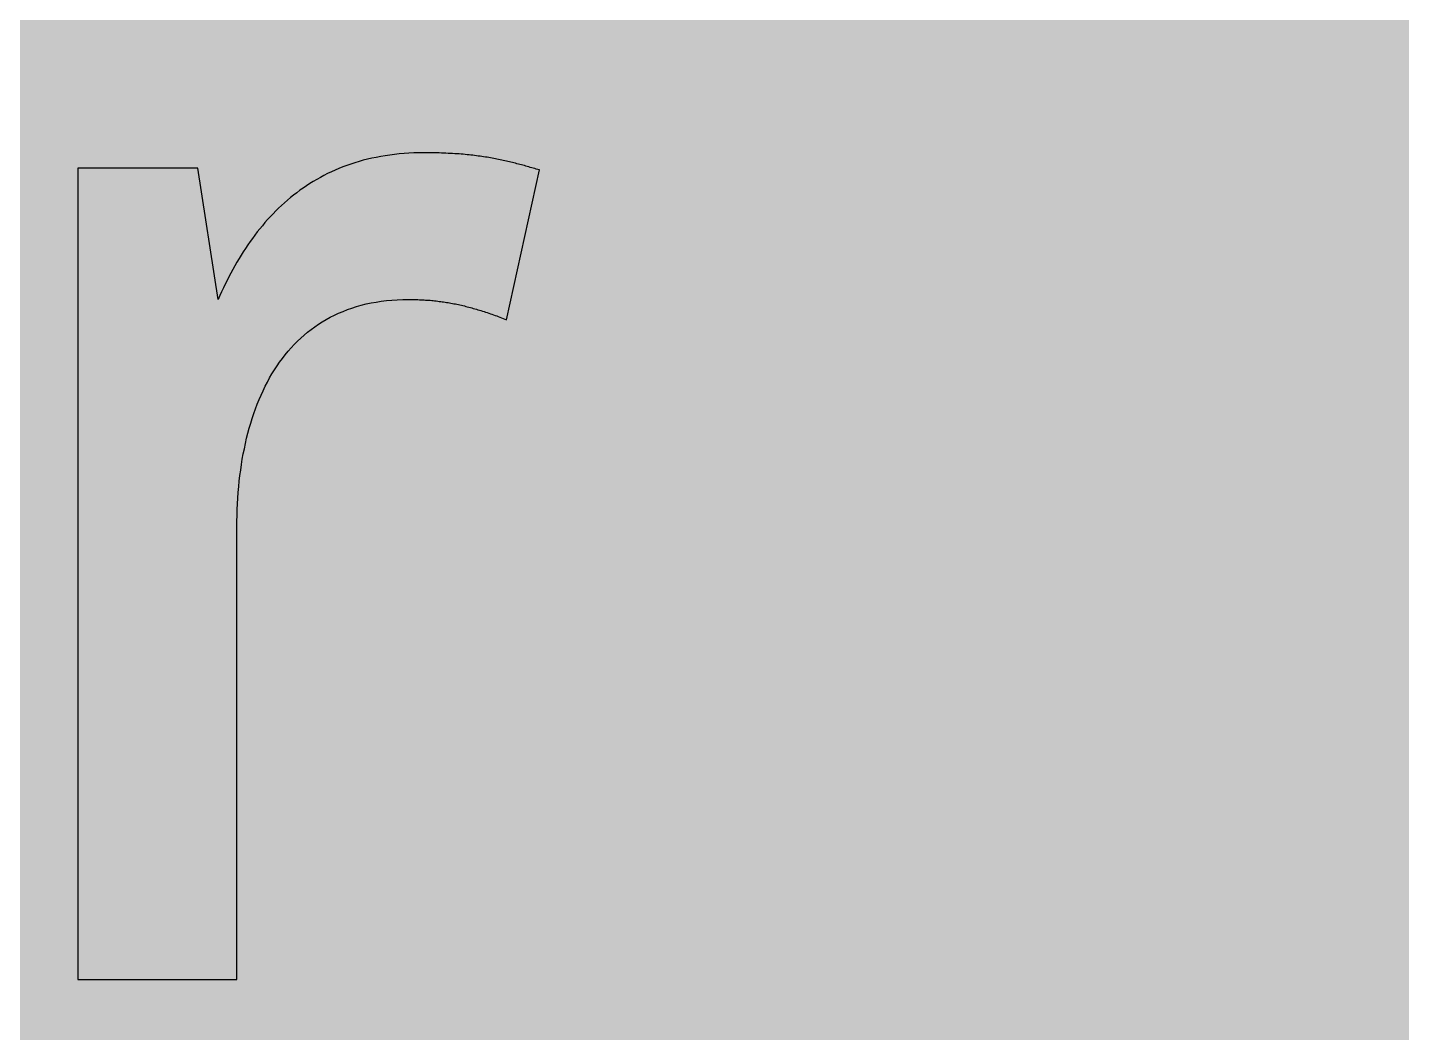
# Model space of a CAD drawing. Header units: millimetres. Extents: x 0 to 212, y 0 to 159.
# Drawn here: x 94.75 to 128.96, y 108.8 to 133.8 of the extents above; entities that cross this region are included whole.
import ezdxf

# ---------------------------------------------------------------- set-up
doc = ezdxf.new("R2010")
doc.units = ezdxf.units.MM

msp = doc.modelspace()

# ---------------------------------------------------------------- hatches: boundary and pattern name
for color, points in [(254, [(14.1633, 0.0536), (13.9878, 0.0533), (13.8125, 0.0559), (13.6373, 0.061), (13.462, 0.0686), (13.2893, 0.0787), (13.114, 0.0914), (12.9413, 0.1041), (12.7686, 0.1219), (12.5959, 0.1397), (12.4231, 0.16), (12.2504, 0.1829), (12.0777, 0.2057), (11.9075, 0.2337), (11.7373, 0.2616), (11.5672, 0.2921), (11.397, 0.3251), (11.2268, 0.3607), (11.0592, 0.3988), (10.8915, 0.4369), (10.7239, 0.4775), (10.5562, 0.5207), (10.3886, 0.5664), (10.2235, 0.6121), (10.0584, 0.6629), (9.8933, 0.7137), (9.7307, 0.7671), (9.5682, 0.8204), (9.4056, 0.8788), (9.2431, 0.9373), (9.083, 0.9982), (8.923, 1.0617), (8.763, 1.1252), (8.6055, 1.1938), (8.4455, 1.2624), (8.2906, 1.331), (8.1331, 1.4046), (7.9781, 1.4783), (7.8232, 1.5545), (7.6708, 1.6332), (7.5184, 1.7145), (7.366, 1.7958), (7.2161, 1.8796), (7.0663, 1.966), (6.919, 2.0523), (6.7716, 2.1438), (6.6243, 2.2352), (6.4795, 2.3266), (6.3348, 2.4232), (6.19, 2.5197), (6.0477, 2.6187), (5.908, 2.7178), (5.7683, 2.8194), (5.6286, 2.9235), (5.4915, 3.0302), (5.3543, 3.1369), (5.2197, 3.2461), (5.0851, 3.3579), (4.953, 3.4722), (4.8209, 3.5865), (4.6914, 3.7033), (4.5644, 3.8202), (4.4348, 3.9395), (4.3104, 4.0615), (4.1859, 4.1859), (4.0615, 4.3104), (3.9395, 4.4348), (3.8202, 4.5618), (3.7033, 4.6914), (3.5865, 4.8209), (3.4722, 4.953), (3.3579, 5.0851), (3.2487, 5.2197), (3.1369, 5.3543), (3.0302, 5.4915), (2.9235, 5.6286), (2.8194, 5.7683), (2.7178, 5.908), (2.6187, 6.0477), (2.5197, 6.19), (2.4232, 6.3348), (2.3266, 6.477), (2.2352, 6.6243), (2.1438, 6.7691), (2.0523, 6.919), (1.966, 7.0663), (1.8796, 7.2161), (1.7958, 7.366), (1.7145, 7.5184), (1.6332, 7.6708), (1.5545, 7.8232), (1.4783, 7.9781), (1.4046, 8.1331), (1.331, 8.2906), (1.2598, 8.4455), (1.1913, 8.603), (1.1252, 8.763), (1.0592, 8.923), (0.9982, 9.083), (0.9373, 9.2431), (0.8763, 9.4056), (0.8204, 9.5682), (0.7645, 9.7307), (0.7112, 9.8933), (0.6604, 10.0584), (0.6121, 10.2235), (0.5639, 10.3911), (0.5207, 10.5562), (0.4775, 10.7239), (0.4343, 10.8915), (0.3962, 11.0592), (0.3607, 11.2268), (0.3251, 11.397), (0.2921, 11.5672), (0.2616, 11.7373), (0.2311, 11.9075), (0.2057, 12.0802), (0.1803, 12.2504), (0.1575, 12.4231), (0.1372, 12.5959), (0.1194, 12.7686), (0.1041, 12.9413), (0.0889, 13.1166), (0.0787, 13.2893), (0.0686, 13.4645), (0.061, 13.6373), (0.0559, 13.8125), (0.0508, 13.9878), (0.0508, 14.163), (0.0522, 144.6925), (0.0508, 144.8664), (0.0559, 145.0416), (0.061, 145.2169), (0.0686, 145.3896), (0.0787, 145.5649), (0.0889, 145.7376), (0.1041, 145.9128), (0.1194, 146.0856), (0.1372, 146.2583), (0.1575, 146.431), (0.1803, 146.6037), (0.2057, 146.7739), (0.2311, 146.9466), (0.2616, 147.1168), (0.2921, 147.287), (0.3251, 147.4572), (0.3607, 147.6248), (0.3962, 147.795), (0.4343, 147.9626), (0.4775, 148.1303), (0.5207, 148.2979), (0.5639, 148.463), (0.6121, 148.6281), (0.6604, 148.7932), (0.7112, 148.9583), (0.7645, 149.1234), (0.8204, 149.286), (0.8763, 149.4485), (0.9373, 149.6111), (0.9982, 149.7711), (1.0592, 149.9311), (1.1252, 150.0911), (1.1913, 150.2486), (1.2598, 150.4061), (1.331, 150.5636), (1.4046, 150.7185), (1.4783, 150.876), (1.5545, 151.0284), (1.6332, 151.1833), (1.7145, 151.3357), (1.7958, 151.4856), (1.8796, 151.638), (1.966, 151.7879), (2.0523, 151.9352), (2.1438, 152.0825), (2.2352, 152.2298), (2.3266, 152.3746), (2.4232, 152.5194), (2.5197, 152.6616), (2.6187, 152.8039), (2.7178, 152.9461), (2.8194, 153.0858), (2.9235, 153.2255), (3.0302, 153.3627), (3.1369, 153.4973), (3.2487, 153.6344), (3.3579, 153.7665), (3.4722, 153.8986), (3.5865, 154.0307), (3.7033, 154.1602), (3.8202, 154.2898), (3.9395, 154.4168), (4.0615, 154.5438), (4.1859, 154.6682), (4.3104, 154.7901), (4.4348, 154.9121), (4.5644, 155.034), (4.6914, 155.1508), (4.8209, 155.2677), (4.953, 155.382), (5.0851, 155.4937), (5.2197, 155.6055), (5.3543, 155.7147), (5.4915, 155.8239), (5.6286, 155.9281), (5.7683, 156.0322), (5.908, 156.1338), (6.0477, 156.2354), (6.19, 156.3345), (6.3348, 156.431), (6.4795, 156.525), (6.6243, 156.6189), (6.7716, 156.7104), (6.919, 156.7993), (7.0663, 156.8882), (7.2161, 156.9745), (7.366, 157.0584), (7.5184, 157.1396), (7.6708, 157.2209), (7.8232, 157.2971), (7.9781, 157.3733), (8.1331, 157.4495), (8.2906, 157.5206), (8.4455, 157.5918), (8.6055, 157.6603), (8.763, 157.7289), (8.923, 157.7924), (9.083, 157.8559), (9.2431, 157.9169), (9.4056, 157.9753), (9.5682, 158.0337), (9.7307, 158.0871), (9.8933, 158.1404), (10.0584, 158.1912), (10.2235, 158.242), (10.3886, 158.2877), (10.5562, 158.3334), (10.7239, 158.3766), (10.8915, 158.4173), (11.0592, 158.4579), (11.2268, 158.4935), (11.397, 158.529), (11.5672, 158.562), (11.7373, 158.5925), (11.9075, 158.6205), (12.0777, 158.6484), (12.2504, 158.6713), (12.4231, 158.6941), (12.5959, 158.7144), (12.7686, 158.7322), (12.9413, 158.75), (13.114, 158.7627), (13.2893, 158.7754), (13.462, 158.7856), (13.6373, 158.7932), (13.8125, 158.7983), (13.9878, 158.8008), (14.163, 158.8033), (197.6078, 158.8036), (197.7822, 158.8008), (197.9574, 158.7983), (198.1327, 158.7932), (198.3054, 158.7856), (198.4807, 158.7754), (198.6534, 158.7627), (198.8287, 158.75), (199.0014, 158.7322), (199.1741, 158.7144), (199.3468, 158.6941), (199.5195, 158.6713), (199.6897, 158.6484), (199.8624, 158.6205), (200.0326, 158.5925), (200.2028, 158.562), (200.373, 158.529), (200.5432, 158.4935), (200.7108, 158.4579), (200.8784, 158.4173), (201.0461, 158.3766), (201.2137, 158.3334), (201.3788, 158.2877), (201.5465, 158.242), (201.7116, 158.1912), (201.8767, 158.1404), (202.0392, 158.0871), (202.2018, 158.0337), (202.3643, 157.9753), (202.5269, 157.9169), (202.6869, 157.8559), (202.8469, 157.7924), (203.007, 157.7289), (203.167, 157.6603), (203.3245, 157.5918), (203.4794, 157.5206), (203.6369, 157.4495), (203.7918, 157.3733), (203.9468, 157.2971), (204.0992, 157.2209), (204.2516, 157.1396), (204.404, 157.0584), (204.5538, 156.9745), (204.7037, 156.8882), (204.8535, 156.7993), (205.0009, 156.7104), (205.1456, 156.6189), (205.293, 156.525), (205.4352, 156.431), (205.58, 156.3345), (205.7222, 156.2354), (205.8619, 156.1338), (206.0016, 156.0322), (206.1413, 155.9281), (206.2785, 155.8239), (206.4156, 155.7147), (206.5503, 155.6055), (206.6849, 155.4937), (206.817, 155.382), (206.949, 155.2677), (207.0786, 155.1508), (207.2081, 155.034), (207.3351, 154.9121), (207.4596, 154.7901), (207.584, 154.6682), (207.7085, 154.5438), (207.8304, 154.4168), (207.9498, 154.2898), (208.0666, 154.1602), (208.1835, 154.0307), (208.2978, 153.8986), (208.4121, 153.7665), (208.5238, 153.6344), (208.6331, 153.4973), (208.7397, 153.3627), (208.8464, 153.2255), (208.9506, 153.0858), (209.0522, 152.9461), (209.1512, 152.8039), (209.2503, 152.6616), (209.3468, 152.5194), (209.4433, 152.3746), (209.5348, 152.2298), (209.6262, 152.0825), (209.7176, 151.9352), (209.804, 151.7879), (209.8904, 151.638), (209.9742, 151.4856), (210.0555, 151.3357), (210.1367, 151.1833), (210.2155, 151.0284), (210.2917, 150.876), (210.3653, 150.7185), (210.439, 150.5636), (210.5076, 150.4061), (210.5762, 150.2486), (210.6447, 150.0911), (210.7082, 149.9311), (210.7717, 149.7711), (210.8327, 149.6111), (210.8911, 149.4485), (210.9495, 149.286), (211.0029, 149.1234), (211.0562, 148.9583), (211.107, 148.7932), (211.1578, 148.6281), (211.2035, 148.463), (211.2493, 148.2979), (211.2924, 148.1303), (211.3331, 147.9626), (211.3712, 147.795), (211.4093, 147.6248), (211.4448, 147.4572), (211.4779, 147.287), (211.5083, 147.1168), (211.5363, 146.9466), (211.5642, 146.7739), (211.5871, 146.6037), (211.6099, 146.431), (211.6303, 146.2583), (211.648, 146.0856), (211.6658, 145.9128), (211.6785, 145.7376), (211.6912, 145.5649), (211.7014, 145.3896), (211.709, 145.2169), (211.7141, 145.0416), (211.7166, 144.8664), (211.7166, 144.6911), (211.7189, 14.1647), (211.7166, 13.9878), (211.7141, 13.8125), (211.709, 13.6373), (211.7014, 13.4645), (211.6912, 13.2893), (211.6785, 13.1166), (211.6658, 12.9413), (211.648, 12.7686), (211.6303, 12.5959), (211.6099, 12.4231), (211.5871, 12.2504), (211.5642, 12.0802), (211.5363, 11.9075), (211.5083, 11.7373), (211.4779, 11.5672), (211.4448, 11.397), (211.4093, 11.2268), (211.3712, 11.0592), (211.3331, 10.8915), (211.2924, 10.7239), (211.2493, 10.5562), (211.2035, 10.3911), (211.1578, 10.2235), (211.107, 10.0584), (211.0562, 9.8933), (211.0029, 9.7307), (210.9495, 9.5682), (210.8911, 9.4056), (210.8327, 9.2431), (210.7717, 9.083), (210.7082, 8.923), (210.6447, 8.763), (210.5762, 8.603), (210.5076, 8.4455), (210.439, 8.2906), (210.3653, 8.1331), (210.2917, 7.9781), (210.2155, 7.8232), (210.1367, 7.6708), (210.0555, 7.5184), (209.9742, 7.366), (209.8904, 7.2161), (209.804, 7.0663), (209.7176, 6.919), (209.6262, 6.7691), (209.5348, 6.6243), (209.4433, 6.477), (209.3468, 6.3348), (209.2503, 6.19), (209.1512, 6.0477), (209.0522, 5.908), (208.9506, 5.7683), (208.8464, 5.6286), (208.7397, 5.4915), (208.6331, 5.3543), (208.5238, 5.2197), (208.4121, 5.0851), (208.2978, 4.953), (208.1835, 4.8209), (208.0666, 4.6914), (207.9498, 4.5618), (207.8304, 4.4348), (207.7085, 4.3104), (207.584, 4.1859), (207.4596, 4.0615), (207.3351, 3.9395), (207.2081, 3.8202), (207.0786, 3.7033), (206.949, 3.5865), (206.817, 3.4722), (206.6849, 3.3579), (206.5503, 3.2461), (206.4156, 3.1369), (206.2785, 3.0302), (206.1413, 2.9235), (206.0016, 2.8194), (205.8619, 2.7178), (205.7222, 2.6187), (205.58, 2.5197), (205.4352, 2.4232), (205.293, 2.3266), (205.1456, 2.2352), (205.0009, 2.1438), (204.8535, 2.0523), (204.7037, 1.966), (204.5538, 1.8796), (204.404, 1.7958), (204.2516, 1.7145), (204.0992, 1.6332), (203.9468, 1.5545), (203.7918, 1.4783), (203.6369, 1.4046), (203.4794, 1.331), (203.3245, 1.2624), (203.167, 1.1938), (203.007, 1.1252), (202.8469, 1.0617), (202.6869, 0.9982), (202.5269, 0.9373), (202.3643, 0.8788), (202.2018, 0.8204), (202.0392, 0.7671), (201.8767, 0.7137), (201.7116, 0.6629), (201.5465, 0.6121), (201.3788, 0.5664), (201.2137, 0.5207), (201.0461, 0.4775), (200.8784, 0.4369), (200.7108, 0.3988), (200.5432, 0.3607), (200.373, 0.3251), (200.2028, 0.2921), (200.0326, 0.2616), (199.8624, 0.2337), (199.6897, 0.2057), (199.5195, 0.1829), (199.3468, 0.16), (199.1741, 0.1397), (199.0014, 0.1219), (198.8287, 0.1041), (198.6534, 0.0914), (198.4807, 0.0787), (198.3054, 0.0686), (198.1327, 0.061), (197.9574, 0.0559), (197.7822, 0.0533), (197.6069, 0.0533)]), (59, [(104.2377, 127.0384), (104.2772, 127.0381), (104.3153, 127.0356), (104.3559, 127.0356), (104.394, 127.0356), (104.4346, 127.0356), (104.4727, 127.033), (104.5108, 127.0305), (104.5489, 127.0305), (104.587, 127.0279), (104.6251, 127.0254), (104.6632, 127.0229), (104.7013, 127.0203), (104.7394, 127.0178), (104.7775, 127.0152), (104.8156, 127.0102), (104.8537, 127.0076), (104.8893, 127.0025), (104.9274, 127), (104.9655, 126.9949), (105.0011, 126.9898), (105.0392, 126.9848), (105.0747, 126.9797), (105.1128, 126.9746), (105.1484, 126.9695), (105.1865, 126.9644), (105.222, 126.9568), (105.2601, 126.9517), (105.2957, 126.9441), (105.3338, 126.939), (105.3694, 126.9314), (105.4075, 126.9238), (105.443, 126.9162), (105.4811, 126.9086), (105.5167, 126.9009), (105.5548, 126.8908), (105.5903, 126.8832), (105.6284, 126.8755), (105.6665, 126.8654), (105.7021, 126.8552), (105.7402, 126.8451), (105.7783, 126.8374), (105.8139, 126.8247), (105.852, 126.8146), (105.8901, 126.8044), (105.9282, 126.7943), (105.9663, 126.7816), (106.0044, 126.7714), (106.0425, 126.7587), (106.0806, 126.746), (106.1187, 126.7358), (106.1568, 126.7231), (106.1974, 126.7104), (106.2355, 126.6952), (106.2761, 126.6825), (106.3142, 126.6698), (106.3549, 126.6546), (106.3955, 126.6393), (106.4336, 126.6266), (106.4743, 126.6114), (106.5149, 126.5961), (106.5555, 126.5809), (106.5987, 126.5657), (106.6394, 126.5479), (106.68, 126.5326), (107.4967, 130.26), (107.4572, 130.269), (107.4191, 130.2817), (107.381, 130.2918), (107.3455, 130.302), (107.3074, 130.3122), (107.2693, 130.3223), (107.2337, 130.3325), (107.1956, 130.3452), (107.1575, 130.3553), (107.122, 130.3655), (107.0839, 130.3757), (107.0483, 130.3858), (107.0102, 130.3934), (106.9746, 130.4036), (106.9365, 130.4138), (106.8984, 130.4239), (106.8629, 130.4341), (106.8248, 130.4417), (106.7867, 130.4519), (106.7486, 130.462), (106.713, 130.4696), (106.6749, 130.4798), (106.6368, 130.4874), (106.5962, 130.495), (106.5581, 130.5052), (106.52, 130.5128), (106.4793, 130.5204), (106.4412, 130.5281), (106.4006, 130.5357), (106.36, 130.5433), (106.3193, 130.5509), (106.2787, 130.5585), (106.2355, 130.5662), (106.1949, 130.5738), (106.1517, 130.5789), (106.1085, 130.5865), (106.0653, 130.5941), (106.0221, 130.5992), (105.9764, 130.6043), (105.9307, 130.6119), (105.885, 130.617), (105.8393, 130.622), (105.7935, 130.6271), (105.7453, 130.6322), (105.697, 130.6373), (105.6462, 130.6424), (105.598, 130.6474), (105.5472, 130.65), (105.4964, 130.6551), (105.443, 130.6576), (105.3922, 130.6627), (105.3363, 130.6652), (105.283, 130.6678), (105.2271, 130.6703), (105.1712, 130.6728), (105.1154, 130.6754), (105.0569, 130.6779), (104.9985, 130.6805), (104.9376, 130.6805), (104.8766, 130.683), (104.8156, 130.683), (104.7521, 130.683), (104.6886, 130.6855), (104.6226, 130.6855), (104.4981, 130.683), (104.3711, 130.6805), (104.2492, 130.6754), (104.1273, 130.6652), (104.0079, 130.6551), (103.8911, 130.6424), (103.7742, 130.6297), (103.6599, 130.6119), (103.5482, 130.5941), (103.4364, 130.5712), (103.3272, 130.5484), (103.218, 130.5255), (103.1113, 130.4976), (103.0072, 130.4671), (102.9056, 130.4366), (102.804, 130.4036), (102.7024, 130.368), (102.6033, 130.3325), (102.5068, 130.2944), (102.4128, 130.2537), (102.3188, 130.2106), (102.2248, 130.1674), (102.1334, 130.1217), (102.0445, 130.0734), (101.9556, 130.0226), (101.8692, 129.9718), (101.7854, 129.921), (101.7016, 129.8651), (101.6178, 129.8092), (101.5365, 129.7534), (101.4578, 129.6924), (101.379, 129.6314), (101.3028, 129.5705), (101.2266, 129.507), (101.1504, 129.4409), (101.0793, 129.3749), (101.0056, 129.3063), (100.9371, 129.2377), (100.8659, 129.1666), (100.7974, 129.0955), (100.7313, 129.0218), (100.6653, 128.9482), (100.6018, 128.872), (100.5383, 128.7958), (100.4748, 128.717), (100.4138, 128.6383), (100.3554, 128.557), (100.297, 128.4757), (100.2386, 128.3919), (100.1827, 128.3081), (100.1268, 128.2243), (100.0735, 128.1379), (100.0201, 128.0516), (99.9668, 127.9627), (99.916, 127.8738), (99.8677, 127.7849), (99.8169, 127.6934), (99.7687, 127.602), (99.7229, 127.5105), (99.6772, 127.4166), (99.6315, 127.3226), (99.5858, 127.2286), (99.5426, 127.1321), (99.502, 127.0381), (98.9983, 130.2988), (96.0106, 130.2988), (96.0106, 110.1203), (99.9684, 110.1203), (99.9684, 121.3732), (99.9668, 121.5187), (99.9719, 121.6635), (99.9744, 121.8108), (99.982, 121.953), (99.9896, 122.0953), (99.9998, 122.2375), (100.0125, 122.3797), (100.0252, 122.5169), (100.043, 122.6566), (100.0608, 122.7938), (100.0811, 122.9284), (100.1014, 123.063), (100.1243, 123.1951), (100.1522, 123.3246), (100.1776, 123.4542), (100.2081, 123.5837), (100.2411, 123.7107), (100.2741, 123.8352), (100.3097, 123.9571), (100.3478, 124.079), (100.3884, 124.1984), (100.4291, 124.3152), (100.4722, 124.4321), (100.5205, 124.5464), (100.5688, 124.6581), (100.6196, 124.7673), (100.6704, 124.8766), (100.7262, 124.9807), (100.7821, 125.0848), (100.8405, 125.1864), (100.904, 125.2855), (100.9675, 125.382), (101.031, 125.4785), (101.0996, 125.57), (101.1707, 125.6614), (101.2419, 125.7478), (101.3181, 125.8341), (101.3943, 125.9154), (101.473, 125.9967), (101.5543, 126.0729), (101.6381, 126.1491), (101.7245, 126.2202), (101.8134, 126.2888), (101.9048, 126.3574), (101.9988, 126.4209), (102.0928, 126.4818), (102.1918, 126.5377), (102.2909, 126.5936), (102.395, 126.6469), (102.4992, 126.6952), (102.6084, 126.7409), (102.7176, 126.7841), (102.8319, 126.8222), (102.9462, 126.8603), (103.063, 126.8933), (103.185, 126.9238), (103.3069, 126.9492), (103.4313, 126.9721), (103.5583, 126.9924), (103.6904, 127.0076), (103.8225, 127.0203), (103.9571, 127.0305), (104.0968, 127.0356), (104.2365, 127.0381)])]:
    msp.add_hatch(color=color).paths.add_polyline_path(points)
h = msp.add_hatch(color=59)
edge = h.paths.add_edge_path()
edge.add_line((119.2541, 112.9136), (119.1108, 112.9132))
edge.add_line((119.1108, 112.9132), (118.9685, 112.9157))
edge.add_line((118.9685, 112.9157), (118.8288, 112.9182))
edge.add_line((118.8288, 112.9182), (118.6917, 112.9233))
edge.add_line((118.6917, 112.9233), (118.5545, 112.9284))
edge.add_line((118.5545, 112.9284), (118.4199, 112.936))
edge.add_line((118.4199, 112.936), (118.2853, 112.9462))
edge.add_line((118.2853, 112.9462), (118.1532, 112.9563))
edge.add_line((118.1532, 112.9563), (118.0236, 112.9716))
edge.add_line((118.0236, 112.9716), (117.8966, 112.9868))
edge.add_line((117.8966, 112.9868), (117.7696, 113.0021))
edge.add_line((117.7696, 113.0021), (117.6452, 113.0224))
edge.add_line((117.6452, 113.0224), (117.5207, 113.0427))
edge.add_line((117.5207, 113.0427), (117.3988, 113.0656))
edge.add_line((117.3988, 113.0656), (117.2794, 113.0935))
edge.add_line((117.2794, 113.0935), (117.1626, 113.1214))
edge.add_line((117.1626, 113.1214), (117.0457, 113.1519))
edge.add_line((117.0457, 113.1519), (116.9314, 113.1849))
edge.add_line((116.9314, 113.1849), (116.8197, 113.2205))
edge.add_line((116.8197, 113.2205), (116.7105, 113.2586))
edge.add_line((116.7105, 113.2586), (116.6012, 113.3018))
edge.add_line((116.6012, 113.3018), (116.4946, 113.345))
edge.add_line((116.4946, 113.345), (116.3904, 113.3932))
edge.add_line((116.3904, 113.3932), (116.2888, 113.444))
edge.add_line((116.2888, 113.444), (116.1872, 113.4974))
edge.add_line((116.1872, 113.4974), (116.0882, 113.5558))
edge.add_line((116.0882, 113.5558), (115.9916, 113.6142))
edge.add_line((115.9916, 113.6142), (115.8977, 113.6802))
edge.add_line((115.8977, 113.6802), (115.8037, 113.7463))
edge.add_line((115.8037, 113.7463), (115.7122, 113.8174))
edge.add_line((115.7122, 113.8174), (115.6233, 113.8911))
edge.add_line((115.6233, 113.8911), (115.537, 113.9698))
edge.add_line((115.537, 113.9698), (115.4532, 114.0511))
edge.add_line((115.4532, 114.0511), (115.3719, 114.1374))
edge.add_line((115.3719, 114.1374), (115.2906, 114.2263))
edge.add_line((115.2906, 114.2263), (115.2144, 114.3203))
edge.add_line((115.2144, 114.3203), (115.1382, 114.4194))
edge.add_line((115.1382, 114.4194), (115.0645, 114.521))
edge.add_line((115.0645, 114.521), (114.9934, 114.6277))
edge.add_line((114.9934, 114.6277), (114.9223, 114.7394))
edge.add_line((114.9223, 114.7394), (114.8563, 114.8537))
edge.add_line((114.8563, 114.8537), (114.7902, 114.9731))
edge.add_line((114.7902, 114.9731), (114.7293, 115.0976))
edge.add_line((114.7293, 115.0976), (114.6683, 115.2271))
edge.add_line((114.6683, 115.2271), (114.6099, 115.3617))
edge.add_line((114.6099, 115.3617), (114.5565, 115.5014))
edge.add_line((114.5565, 115.5014), (114.5032, 115.6437))
edge.add_line((114.5032, 115.6437), (114.4524, 115.7935))
edge.add_line((114.4524, 115.7935), (114.4041, 115.9485))
edge.add_line((114.4041, 115.9485), (114.3584, 116.1059))
edge.add_line((114.3584, 116.1059), (114.3127, 116.271))
edge.add_line((114.3127, 116.271), (114.2721, 116.4412))
edge.add_line((114.2721, 116.4412), (114.234, 116.6165))
edge.add_line((114.234, 116.6165), (114.1984, 116.7968))
edge.add_line((114.1984, 116.7968), (114.1654, 116.9822))
edge.add_line((114.1654, 116.9822), (114.1324, 117.1753))
edge.add_line((114.1324, 117.1753), (114.1044, 117.3734))
edge.add_line((114.1044, 117.3734), (114.079, 117.5766))
edge.add_line((114.079, 117.5766), (114.0536, 117.7874))
edge.add_line((114.0536, 117.7874), (114.0333, 118.0033))
edge.add_line((114.0333, 118.0033), (114.0155, 118.2243))
edge.add_line((114.0155, 118.2243), (114.0003, 118.4529))
edge.add_line((114.0003, 118.4529), (113.9876, 118.6866))
edge.add_line((113.9876, 118.6866), (113.9774, 118.9279))
edge.add_line((113.9774, 118.9279), (126.045, 118.9284))
edge.add_line((126.045, 118.9284), (126.045, 121.1404))
edge.add_line((126.045, 121.1404), (126.0424, 121.4069))
edge.add_line((126.0424, 121.4069), (126.0373, 121.6711))
edge.add_line((126.0373, 121.6711), (126.0323, 121.9327))
edge.add_line((126.0323, 121.9327), (126.0221, 122.1918))
edge.add_line((126.0221, 122.1918), (126.0094, 122.4483))
edge.add_line((126.0094, 122.4483), (125.9942, 122.7023))
edge.add_line((125.9942, 122.7023), (125.9764, 122.9512))
edge.add_line((125.9764, 122.9512), (125.9535, 123.1976))
edge.add_line((125.9535, 123.1976), (125.9281, 123.4415))
edge.add_line((125.9281, 123.4415), (125.9002, 123.6828))
edge.add_line((125.9002, 123.6828), (125.8697, 123.919))
edge.add_line((125.8697, 123.919), (125.8367, 124.1527))
edge.add_line((125.8367, 124.1527), (125.7986, 124.3838))
edge.add_line((125.7986, 124.3838), (125.7579, 124.6099))
edge.add_line((125.7579, 124.6099), (125.7122, 124.8334))
edge.add_line((125.7122, 124.8334), (125.664, 125.0544))
edge.add_line((125.664, 125.0544), (125.6132, 125.2703))
edge.add_line((125.6132, 125.2703), (125.5573, 125.4836))
edge.add_line((125.5573, 125.4836), (125.4989, 125.6919))
edge.add_line((125.4989, 125.6919), (125.4379, 125.8976))
edge.add_line((125.4379, 125.8976), (125.3719, 126.1008))
edge.add_line((125.3719, 126.1008), (125.3007, 126.299))
edge.add_line((125.3007, 126.299), (125.2271, 126.492))
edge.add_line((125.2271, 126.492), (125.1509, 126.6825))
edge.add_line((125.1509, 126.6825), (125.0671, 126.8705))
edge.add_line((125.0671, 126.8705), (124.9832, 127.0533))
edge.add_line((124.9832, 127.0533), (124.8918, 127.2311))
edge.add_line((124.8918, 127.2311), (124.7978, 127.4064))
edge.add_line((124.7978, 127.4064), (124.7013, 127.5766))
edge.add_line((124.7013, 127.5766), (124.5972, 127.7442))
edge.add_line((124.5972, 127.7442), (124.4905, 127.9068))
edge.add_line((124.4905, 127.9068), (124.3813, 128.0668))
edge.add_line((124.3813, 128.0668), (124.2644, 128.2192))
edge.add_line((124.2644, 128.2192), (124.145, 128.3691))
edge.add_line((124.145, 128.3691), (124.0206, 128.5164))
edge.add_line((124.0206, 128.5164), (123.891, 128.6561))
edge.add_line((123.891, 128.6561), (123.759, 128.7932))
edge.add_line((123.759, 128.7932), (123.6193, 128.9279))
edge.add_line((123.6193, 128.9279), (123.477, 129.0549))
edge.add_line((123.477, 129.0549), (123.3297, 129.1793))
edge.add_line((123.3297, 129.1793), (123.1773, 129.2987))
edge.add_line((123.1773, 129.2987), (123.0198, 129.413))
edge.add_line((123.0198, 129.413), (122.8573, 129.5222))
edge.add_line((122.8573, 129.5222), (122.6896, 129.6264))
edge.add_line((122.6896, 129.6264), (122.5169, 129.728))
edge.add_line((122.5169, 129.728), (122.3391, 129.8245))
edge.add_line((122.3391, 129.8245), (122.1562, 129.9159))
edge.add_line((122.1562, 129.9159), (121.9683, 129.9997))
edge.add_line((121.9683, 129.9997), (121.7752, 130.081))
edge.add_line((121.7752, 130.081), (121.5771, 130.1572))
edge.add_line((121.5771, 130.1572), (121.3714, 130.2283))
edge.add_line((121.3714, 130.2283), (121.1631, 130.2969))
edge.add_line((121.1631, 130.2969), (120.9472, 130.3579))
edge.add_line((120.9472, 130.3579), (120.7262, 130.4138))
edge.add_line((120.7262, 130.4138), (120.5001, 130.4646))
edge.add_line((120.5001, 130.4646), (120.269, 130.5103))
edge.add_line((120.269, 130.5103), (120.0328, 130.5509))
edge.add_line((120.0328, 130.5509), (119.7889, 130.5865))
edge.add_line((119.7889, 130.5865), (119.54, 130.617))
edge.add_line((119.54, 130.617), (119.2835, 130.6398))
edge.add_line((119.2835, 130.6398), (119.0244, 130.6601))
edge.add_line((119.0244, 130.6601), (118.7577, 130.6728))
edge.add_line((118.7577, 130.6728), (118.4834, 130.683))
edge.add_line((118.4834, 130.683), (118.2065, 130.6855))
edge.add_line((118.2065, 130.6855), (117.95, 130.683))
edge.add_line((117.95, 130.683), (117.7011, 130.6728))
edge.add_line((117.7011, 130.6728), (117.4547, 130.6601))
edge.add_line((117.4547, 130.6601), (117.2108, 130.6424))
edge.add_line((117.2108, 130.6424), (116.9746, 130.617))
edge.add_line((116.9746, 130.617), (116.7384, 130.5865))
edge.add_line((116.7384, 130.5865), (116.5098, 130.5535))
edge.add_line((116.5098, 130.5535), (116.2837, 130.5128))
edge.add_line((116.2837, 130.5128), (116.0602, 130.4671))
edge.add_line((116.0602, 130.4671), (115.8418, 130.4163))
edge.add_line((115.8418, 130.4163), (115.6284, 130.3579))
edge.add_line((115.6284, 130.3579), (115.4176, 130.2969))
edge.add_line((115.4176, 130.2969), (115.2119, 130.2309))
edge.add_line((115.2119, 130.2309), (115.0112, 130.1572))
edge.add_line((115.0112, 130.1572), (114.8131, 130.0785))
edge.add_line((114.8131, 130.0785), (114.6175, 129.9972))
edge.add_line((114.6175, 129.9972), (114.427, 129.9083))
edge.add_line((114.427, 129.9083), (114.2416, 129.8143))
edge.add_line((114.2416, 129.8143), (114.0612, 129.7153))
edge.add_line((114.0612, 129.7153), (113.8809, 129.6111))
edge.add_line((113.8809, 129.6111), (113.7082, 129.5019))
edge.add_line((113.7082, 129.5019), (113.538, 129.3851))
edge.add_line((113.538, 129.3851), (113.3729, 129.2657))
edge.add_line((113.3729, 129.2657), (113.2103, 129.1387))
edge.add_line((113.2103, 129.1387), (113.0529, 129.0091))
edge.add_line((113.0529, 129.0091), (112.8979, 128.872))
edge.add_line((112.8979, 128.872), (112.7481, 128.7297))
edge.add_line((112.7481, 128.7297), (112.6033, 128.585))
edge.add_line((112.6033, 128.585), (112.461, 128.4326))
edge.add_line((112.461, 128.4326), (112.3239, 128.2751))
edge.add_line((112.3239, 128.2751), (112.1893, 128.1125))
edge.add_line((112.1893, 128.1125), (112.0597, 127.9449))
edge.add_line((112.0597, 127.9449), (111.9327, 127.7722))
edge.add_line((111.9327, 127.7722), (111.8108, 127.5918))
edge.add_line((111.8108, 127.5918), (111.694, 127.4089))
edge.add_line((111.694, 127.4089), (111.5797, 127.221))
edge.add_line((111.5797, 127.221), (111.4704, 127.0254))
edge.add_line((111.4704, 127.0254), (111.3638, 126.8273))
edge.add_line((111.3638, 126.8273), (111.2622, 126.6215))
edge.add_line((111.2622, 126.6215), (111.1656, 126.4133))
edge.add_line((111.1656, 126.4133), (111.0717, 126.1974))
edge.add_line((111.0717, 126.1974), (110.9828, 125.9764))
edge.add_line((110.9828, 125.9764), (110.8964, 125.7503))
edge.add_line((110.8964, 125.7503), (110.8151, 125.5217))
edge.add_line((110.8151, 125.5217), (110.7364, 125.2855))
edge.add_line((110.7364, 125.2855), (110.6627, 125.0442))
edge.add_line((110.6627, 125.0442), (110.5941, 124.7978))
edge.add_line((110.5941, 124.7978), (110.5281, 124.5464))
edge.add_line((110.5281, 124.5464), (110.4646, 124.2898))
edge.add_line((110.4646, 124.2898), (110.4087, 124.0282))
edge.add_line((110.4087, 124.0282), (110.3528, 123.7615))
edge.add_line((110.3528, 123.7615), (110.3046, 123.4897))
edge.add_line((110.3046, 123.4897), (110.2589, 123.2103))
edge.add_line((110.2589, 123.2103), (110.2157, 122.9284))
edge.add_line((110.2157, 122.9284), (110.1776, 122.6414))
edge.add_line((110.1776, 122.6414), (110.1446, 122.3493))
edge.add_line((110.1446, 122.3493), (110.1141, 122.0495))
edge.add_line((110.1141, 122.0495), (110.0887, 121.7473))
edge.add_line((110.0887, 121.7473), (110.0658, 121.4399))
edge.add_line((110.0658, 121.4399), (110.048, 121.125))
edge.add_line((110.048, 121.125), (110.0353, 120.8075))
edge.add_line((110.0353, 120.8075), (110.0252, 120.4824))
edge.add_line((110.0252, 120.4824), (110.0201, 120.1547))
edge.add_line((110.0201, 120.1547), (110.0176, 119.8194))
edge.add_line((110.0176, 119.8194), (110.0201, 119.4435))
edge.add_line((110.0201, 119.4435), (110.0303, 119.0752))
edge.add_line((110.0303, 119.0752), (110.0455, 118.7145))
edge.add_line((110.0455, 118.7145), (110.0658, 118.364))
edge.add_line((110.0658, 118.364), (110.0938, 118.0211))
edge.add_line((110.0938, 118.0211), (110.1293, 117.6884))
edge.add_line((110.1293, 117.6884), (110.1674, 117.3632))
edge.add_line((110.1674, 117.3632), (110.2131, 117.0457))
edge.add_line((110.2131, 117.0457), (110.2639, 116.7384))
edge.add_line((110.2639, 116.7384), (110.3198, 116.4387))
edge.add_line((110.3198, 116.4387), (110.3808, 116.1466))
edge.add_line((110.3808, 116.1466), (110.4494, 115.8621))
edge.add_line((110.4494, 115.8621), (110.5205, 115.5878))
edge.add_line((110.5205, 115.5878), (110.5992, 115.3185))
edge.add_line((110.5992, 115.3185), (110.6805, 115.0595))
edge.add_line((110.6805, 115.0595), (110.7669, 114.8055))
edge.add_line((110.7669, 114.8055), (110.8608, 114.5591))
edge.add_line((110.8608, 114.5591), (110.9574, 114.3229))
edge.add_line((110.9574, 114.3229), (111.059, 114.0917))
edge.add_line((111.059, 114.0917), (111.1656, 113.8682))
edge.add_line((111.1656, 113.8682), (111.2749, 113.6523))
edge.add_line((111.2749, 113.6523), (111.3917, 113.444))
edge.add_line((111.3917, 113.444), (111.5111, 113.2408))
edge.add_line((111.5111, 113.2408), (111.633, 113.0452))
edge.add_line((111.633, 113.0452), (111.7625, 112.8573))
edge.add_line((111.7625, 112.8573), (111.8921, 112.6769))
edge.add_line((111.8921, 112.6769), (112.0292, 112.5017))
edge.add_line((112.0292, 112.5017), (112.1689, 112.3315))
edge.add_line((112.1689, 112.3315), (112.3112, 112.1689))
edge.add_line((112.3112, 112.1689), (112.4585, 112.014))
edge.add_line((112.4585, 112.014), (112.6084, 111.8641))
edge.add_line((112.6084, 111.8641), (112.7633, 111.7194))
edge.add_line((112.7633, 111.7194), (112.9208, 111.5822))
edge.add_line((112.9208, 111.5822), (113.0808, 111.4501))
edge.add_line((113.0808, 111.4501), (113.2434, 111.3231))
edge.add_line((113.2434, 111.3231), (113.411, 111.2012))
edge.add_line((113.411, 111.2012), (113.5812, 111.0869))
edge.add_line((113.5812, 111.0869), (113.7539, 110.9777))
edge.add_line((113.7539, 110.9777), (113.9292, 110.8735))
edge.add_line((113.9292, 110.8735), (114.107, 110.7745))
edge.add_line((114.107, 110.7745), (114.2873, 110.6805))
edge.add_line((114.2873, 110.6805), (114.4702, 110.5916))
edge.add_line((114.4702, 110.5916), (114.6556, 110.5078))
edge.add_line((114.6556, 110.5078), (114.8436, 110.429))
edge.add_line((114.8436, 110.429), (115.0341, 110.3554))
edge.add_line((115.0341, 110.3554), (115.2246, 110.2868))
edge.add_line((115.2246, 110.2868), (115.4201, 110.2208))
edge.add_line((115.4201, 110.2208), (115.6157, 110.1598))
edge.add_line((115.6157, 110.1598), (115.8138, 110.1039))
edge.add_line((115.8138, 110.1039), (116.0145, 110.0531))
edge.add_line((116.0145, 110.0531), (116.2152, 110.0074))
edge.add_line((116.2152, 110.0074), (116.4184, 109.9642))
edge.add_line((116.4184, 109.9642), (116.6241, 109.9236))
edge.add_line((116.6241, 109.9236), (116.8298, 109.888))
edge.add_line((116.8298, 109.888), (117.0356, 109.8575))
edge.add_line((117.0356, 109.8575), (117.2439, 109.8296))
edge.add_line((117.2439, 109.8296), (117.4547, 109.8067))
edge.add_line((117.4547, 109.8067), (117.6655, 109.7839))
edge.add_line((117.6655, 109.7839), (117.8763, 109.7686))
edge.add_line((117.8763, 109.7686), (118.0871, 109.7534))
edge.add_line((118.0871, 109.7534), (118.3005, 109.7432))
edge.add_line((118.3005, 109.7432), (118.5139, 109.7356))
edge.add_line((118.5139, 109.7356), (118.7272, 109.7305))
edge.add_line((118.7272, 109.7305), (118.9431, 109.7305))
edge.add_line((118.9431, 109.7305), (119.065, 109.7305))
edge.add_line((119.065, 109.7305), (119.1895, 109.7331))
edge.add_line((119.1895, 109.7331), (119.3114, 109.7356))
edge.add_line((119.3114, 109.7356), (119.4333, 109.7382))
edge.add_line((119.4333, 109.7382), (119.5553, 109.7432))
edge.add_line((119.5553, 109.7432), (119.6772, 109.7509))
edge.add_line((119.6772, 109.7509), (119.7991, 109.7559))
edge.add_line((119.7991, 109.7559), (119.9185, 109.7636))
edge.add_line((119.9185, 109.7636), (120.0379, 109.7737))
edge.add_line((120.0379, 109.7737), (120.1572, 109.7839))
edge.add_line((120.1572, 109.7839), (120.2766, 109.794))
edge.add_line((120.2766, 109.794), (120.3935, 109.8067))
edge.add_line((120.3935, 109.8067), (120.5103, 109.8194))
edge.add_line((120.5103, 109.8194), (120.6271, 109.8321))
edge.add_line((120.6271, 109.8321), (120.744, 109.8474))
edge.add_line((120.744, 109.8474), (120.8608, 109.8601))
edge.add_line((120.8608, 109.8601), (120.9751, 109.8779))
edge.add_line((120.9751, 109.8779), (121.0894, 109.8931))
edge.add_line((121.0894, 109.8931), (121.2037, 109.9109))
edge.add_line((121.2037, 109.9109), (121.3155, 109.9287))
edge.add_line((121.3155, 109.9287), (121.4272, 109.949))
edge.add_line((121.4272, 109.949), (121.539, 109.9668))
edge.add_line((121.539, 109.9668), (121.6508, 109.9871))
edge.add_line((121.6508, 109.9871), (121.76, 110.0074))
edge.add_line((121.76, 110.0074), (121.8692, 110.0303))
edge.add_line((121.8692, 110.0303), (121.9784, 110.0531))
edge.add_line((121.9784, 110.0531), (122.0851, 110.0734))
edge.add_line((122.0851, 110.0734), (122.1918, 110.0988))
edge.add_line((122.1918, 110.0988), (122.2985, 110.1217))
edge.add_line((122.2985, 110.1217), (122.4026, 110.1471))
edge.add_line((122.4026, 110.1471), (122.5067, 110.17))
edge.add_line((122.5067, 110.17), (122.6109, 110.1954))
edge.add_line((122.6109, 110.1954), (122.7125, 110.2208))
edge.add_line((122.7125, 110.2208), (122.8141, 110.2487))
edge.add_line((122.8141, 110.2487), (122.9131, 110.2741))
edge.add_line((122.9131, 110.2741), (123.0147, 110.302))
edge.add_line((123.0147, 110.302), (123.1113, 110.3274))
edge.add_line((123.1113, 110.3274), (123.2103, 110.3554))
edge.add_line((123.2103, 110.3554), (123.3068, 110.3833))
edge.add_line((123.3068, 110.3833), (123.4008, 110.4113))
edge.add_line((123.4008, 110.4113), (123.4973, 110.4417))
edge.add_line((123.4973, 110.4417), (123.5888, 110.4697))
edge.add_line((123.5888, 110.4697), (123.6828, 110.4976))
edge.add_line((123.6828, 110.4976), (123.7742, 110.5281))
edge.add_line((123.7742, 110.5281), (123.8631, 110.5586))
edge.add_line((123.8631, 110.5586), (123.952, 110.5865))
edge.add_line((123.952, 110.5865), (124.0409, 110.617))
edge.add_line((124.0409, 110.617), (124.1273, 110.6475))
edge.add_line((124.1273, 110.6475), (124.2136, 110.678))
edge.add_line((124.2136, 110.678), (124.2974, 110.7084))
edge.add_line((124.2974, 110.7084), (124.3813, 110.7364))
edge.add_line((124.3813, 110.7364), (124.4625, 110.7669))
edge.add_line((124.4625, 110.7669), (124.5438, 110.7973))
edge.add_line((124.5438, 110.7973), (124.6226, 110.8278))
edge.add_line((124.6226, 110.8278), (124.7013, 110.8583))
edge.add_line((124.7013, 110.8583), (124.7775, 110.8888))
edge.add_line((124.7775, 110.8888), (124.8537, 110.9193))
edge.add_line((124.8537, 110.9193), (124.9274, 110.9497))
edge.add_line((124.9274, 110.9497), (125.001, 110.9802))
edge.add_line((125.001, 110.9802), (125.0721, 111.0107))
edge.add_line((125.0721, 111.0107), (125.1433, 111.0386))
edge.add_line((125.1433, 111.0386), (125.2118, 111.0691))
edge.add_line((125.2118, 111.0691), (125.2804, 111.0996))
edge.add_line((125.2804, 111.0996), (125.3465, 111.1275))
edge.add_line((125.3465, 111.1275), (124.1446, 114.0008))
edge.add_line((124.1446, 114.0008), (124.0714, 113.9698))
edge.add_line((124.0714, 113.9698), (123.9977, 113.9419))
edge.add_line((123.9977, 113.9419), (123.9241, 113.9139))
edge.add_line((123.9241, 113.9139), (123.8504, 113.886))
edge.add_line((123.8504, 113.886), (123.7767, 113.858))
edge.add_line((123.7767, 113.858), (123.7056, 113.8301))
edge.add_line((123.7056, 113.8301), (123.632, 113.8022))
edge.add_line((123.632, 113.8022), (123.5583, 113.7742))
edge.add_line((123.5583, 113.7742), (123.4846, 113.7463))
edge.add_line((123.4846, 113.7463), (123.411, 113.7209))
edge.add_line((123.411, 113.7209), (123.3348, 113.6955))
edge.add_line((123.3348, 113.6955), (123.2611, 113.6675))
edge.add_line((123.2611, 113.6675), (123.1875, 113.6421))
edge.add_line((123.1875, 113.6421), (123.1138, 113.6167))
edge.add_line((123.1138, 113.6167), (123.0401, 113.5913))
edge.add_line((123.0401, 113.5913), (122.9639, 113.5685))
edge.add_line((122.9639, 113.5685), (122.8903, 113.5431))
edge.add_line((122.8903, 113.5431), (122.8141, 113.5202))
edge.add_line((122.8141, 113.5202), (122.7404, 113.4948))
edge.add_line((122.7404, 113.4948), (122.6642, 113.472))
edge.add_line((122.6642, 113.472), (122.5906, 113.4491))
edge.add_line((122.5906, 113.4491), (122.5144, 113.4262))
edge.add_line((122.5144, 113.4262), (122.4407, 113.4034))
edge.add_line((122.4407, 113.4034), (122.3645, 113.3831))
edge.add_line((122.3645, 113.3831), (122.2883, 113.3602))
edge.add_line((122.2883, 113.3602), (122.2121, 113.3399))
edge.add_line((122.2121, 113.3399), (122.1359, 113.3196))
edge.add_line((122.1359, 113.3196), (122.0622, 113.2992))
edge.add_line((122.0622, 113.2992), (121.986, 113.2789))
edge.add_line((121.986, 113.2789), (121.9098, 113.2611))
edge.add_line((121.9098, 113.2611), (121.8336, 113.2408))
edge.add_line((121.8336, 113.2408), (121.7574, 113.223))
edge.add_line((121.7574, 113.223), (121.6812, 113.2053))
edge.add_line((121.6812, 113.2053), (121.6025, 113.1875))
edge.add_line((121.6025, 113.1875), (121.5263, 113.1697))
edge.add_line((121.5263, 113.1697), (121.4501, 113.1545))
edge.add_line((121.4501, 113.1545), (121.3739, 113.1367))
edge.add_line((121.3739, 113.1367), (121.2952, 113.1214))
edge.add_line((121.2952, 113.1214), (121.219, 113.1062))
edge.add_line((121.219, 113.1062), (121.1428, 113.0935))
edge.add_line((121.1428, 113.0935), (121.064, 113.0783))
edge.add_line((121.064, 113.0783), (120.9878, 113.0656))
edge.add_line((120.9878, 113.0656), (120.9091, 113.0529))
edge.add_line((120.9091, 113.0529), (120.8303, 113.0402))
edge.add_line((120.8303, 113.0402), (120.7541, 113.0275))
edge.add_line((120.7541, 113.0275), (120.6754, 113.0148))
edge.add_line((120.6754, 113.0148), (120.5967, 113.0046))
edge.add_line((120.5967, 113.0046), (120.5205, 112.9944))
edge.add_line((120.5205, 112.9944), (120.4417, 112.9843))
edge.add_line((120.4417, 112.9843), (120.363, 112.9767))
edge.add_line((120.363, 112.9767), (120.2842, 112.9665))
edge.add_line((120.2842, 112.9665), (120.2055, 112.9589))
edge.add_line((120.2055, 112.9589), (120.1268, 112.9513))
edge.add_line((120.1268, 112.9513), (120.048, 112.9462))
edge.add_line((120.048, 112.9462), (119.9693, 112.9386))
edge.add_line((119.9693, 112.9386), (119.8905, 112.9335))
edge.add_line((119.8905, 112.9335), (119.8118, 112.9284))
edge.add_line((119.8118, 112.9284), (119.7305, 112.9233))
edge.add_line((119.7305, 112.9233), (119.6518, 112.9208))
edge.add_line((119.6518, 112.9208), (119.573, 112.9182))
edge.add_line((119.573, 112.9182), (119.4918, 112.9157))
edge.add_line((119.4918, 112.9157), (119.413, 112.9132))
edge.add_line((119.413, 112.9132), (119.3317, 112.9132))
edge.add_line((119.3317, 112.9132), (119.253, 112.9132))
edge = h.paths.add_edge_path(flags=16)
edge.add_line((118.1294, 127.6212), (118.2675, 127.6198))
edge.add_line((118.2675, 127.6198), (118.4072, 127.6147))
edge.add_line((118.4072, 127.6147), (118.5418, 127.6096))
edge.add_line((118.5418, 127.6096), (118.6739, 127.602))
edge.add_line((118.6739, 127.602), (118.8034, 127.5893))
edge.add_line((118.8034, 127.5893), (118.933, 127.5766))
edge.add_line((118.933, 127.5766), (119.0574, 127.5613))
edge.add_line((119.0574, 127.5613), (119.1793, 127.5436))
edge.add_line((119.1793, 127.5436), (119.2987, 127.5232))
edge.add_line((119.2987, 127.5232), (119.4156, 127.4978))
edge.add_line((119.4156, 127.4978), (119.5299, 127.4724))
edge.add_line((119.5299, 127.4724), (119.6416, 127.4445))
edge.add_line((119.6416, 127.4445), (119.7508, 127.4115))
edge.add_line((119.7508, 127.4115), (119.8601, 127.3785))
edge.add_line((119.8601, 127.3785), (119.9642, 127.3429))
edge.add_line((119.9642, 127.3429), (120.0658, 127.3023))
edge.add_line((120.0658, 127.3023), (120.1649, 127.2591))
edge.add_line((120.1649, 127.2591), (120.2639, 127.2159))
edge.add_line((120.2639, 127.2159), (120.3579, 127.1676))
edge.add_line((120.3579, 127.1676), (120.4493, 127.1168))
edge.add_line((120.4493, 127.1168), (120.5408, 127.061))
edge.add_line((120.5408, 127.061), (120.6271, 127.0051))
edge.add_line((120.6271, 127.0051), (120.7135, 126.9467))
edge.add_line((120.7135, 126.9467), (120.7973, 126.8832))
edge.add_line((120.7973, 126.8832), (120.8761, 126.8171))
edge.add_line((120.8761, 126.8171), (120.9548, 126.7485))
edge.add_line((120.9548, 126.7485), (121.031, 126.6774))
edge.add_line((121.031, 126.6774), (121.1047, 126.6012))
edge.add_line((121.1047, 126.6012), (121.1758, 126.525))
edge.add_line((121.1758, 126.525), (121.2469, 126.4437))
edge.add_line((121.2469, 126.4437), (121.3129, 126.3599))
edge.add_line((121.3129, 126.3599), (121.379, 126.271))
edge.add_line((121.379, 126.271), (121.4399, 126.1796))
edge.add_line((121.4399, 126.1796), (121.5009, 126.0856))
edge.add_line((121.5009, 126.0856), (121.5593, 125.9891))
edge.add_line((121.5593, 125.9891), (121.6152, 125.8875))
edge.add_line((121.6152, 125.8875), (121.6685, 125.7833))
edge.add_line((121.6685, 125.7833), (121.7193, 125.6767))
edge.add_line((121.7193, 125.6767), (121.7701, 125.5649))
edge.add_line((121.7701, 125.5649), (121.8184, 125.4531))
edge.add_line((121.8184, 125.4531), (121.8616, 125.3338))
edge.add_line((121.8616, 125.3338), (121.9048, 125.2118))
edge.add_line((121.9048, 125.2118), (121.9479, 125.0874))
edge.add_line((121.9479, 125.0874), (121.986, 124.9604))
edge.add_line((121.986, 124.9604), (122.0241, 124.8283))
edge.add_line((122.0241, 124.8283), (122.0572, 124.6937))
edge.add_line((122.0572, 124.6937), (122.0902, 124.554))
edge.add_line((122.0902, 124.554), (122.1232, 124.4117))
edge.add_line((122.1232, 124.4117), (122.1511, 124.2644))
edge.add_line((122.1511, 124.2644), (122.1791, 124.1146))
edge.add_line((122.1791, 124.1146), (122.2045, 123.9596))
edge.add_line((122.2045, 123.9596), (122.2273, 123.8021))
edge.add_line((122.2273, 123.8021), (122.2477, 123.6421))
edge.add_line((122.2477, 123.6421), (122.268, 123.4745))
edge.add_line((122.268, 123.4745), (122.2858, 123.3068))
edge.add_line((122.2858, 123.3068), (122.301, 123.1341))
edge.add_line((122.301, 123.1341), (122.3137, 122.9563))
edge.add_line((122.3137, 122.9563), (122.3264, 122.776))
edge.add_line((122.3264, 122.776), (122.334, 122.5906))
edge.add_line((122.334, 122.5906), (122.3442, 122.4001))
edge.add_line((122.3442, 122.4001), (122.3493, 122.207))
edge.add_line((122.3493, 122.207), (122.3543, 122.0114))
edge.add_line((122.3543, 122.0114), (122.3569, 121.8108))
edge.add_line((122.3569, 121.8108), (122.3569, 121.605))
edge.add_line((122.3569, 121.605), (114.016, 121.606))
edge.add_line((114.016, 121.606), (114.0257, 121.8209))
edge.add_line((114.0257, 121.8209), (114.0409, 122.0318))
edge.add_line((114.0409, 122.0318), (114.0562, 122.2375))
edge.add_line((114.0562, 122.2375), (114.0714, 122.4407))
edge.add_line((114.0714, 122.4407), (114.0892, 122.6363))
edge.add_line((114.0892, 122.6363), (114.1095, 122.8293))
edge.add_line((114.1095, 122.8293), (114.1324, 123.0173))
edge.add_line((114.1324, 123.0173), (114.1552, 123.2002))
edge.add_line((114.1552, 123.2002), (114.1806, 123.378))
edge.add_line((114.1806, 123.378), (114.206, 123.5532))
edge.add_line((114.206, 123.5532), (114.234, 123.7234))
edge.add_line((114.234, 123.7234), (114.2644, 123.8885))
edge.add_line((114.2644, 123.8885), (114.2975, 124.0511))
edge.add_line((114.2975, 124.0511), (114.3305, 124.2085))
edge.add_line((114.3305, 124.2085), (114.3635, 124.3609))
edge.add_line((114.3635, 124.3609), (114.4016, 124.5083))
edge.add_line((114.4016, 124.5083), (114.4397, 124.653))
edge.add_line((114.4397, 124.653), (114.4803, 124.7953))
edge.add_line((114.4803, 124.7953), (114.521, 124.9299))
edge.add_line((114.521, 124.9299), (114.5642, 125.062))
edge.add_line((114.5642, 125.062), (114.6099, 125.1915))
edge.add_line((114.6099, 125.1915), (114.6556, 125.316))
edge.add_line((114.6556, 125.316), (114.7039, 125.4379))
edge.add_line((114.7039, 125.4379), (114.7547, 125.5547))
edge.add_line((114.7547, 125.5547), (114.8055, 125.6665))
edge.add_line((114.8055, 125.6665), (114.8588, 125.7783))
edge.add_line((114.8588, 125.7783), (114.9147, 125.8824))
edge.add_line((114.9147, 125.8824), (114.9706, 125.984))
edge.add_line((114.9706, 125.984), (115.029, 126.0831))
edge.add_line((115.029, 126.0831), (115.0874, 126.1796))
edge.add_line((115.0874, 126.1796), (115.1509, 126.271))
edge.add_line((115.1509, 126.271), (115.2144, 126.3574))
edge.add_line((115.2144, 126.3574), (115.2779, 126.4437))
edge.add_line((115.2779, 126.4437), (115.3439, 126.525))
edge.add_line((115.3439, 126.525), (115.4125, 126.6038))
edge.add_line((115.4125, 126.6038), (115.4836, 126.6774))
edge.add_line((115.4836, 126.6774), (115.5548, 126.7485))
edge.add_line((115.5548, 126.7485), (115.6284, 126.8171))
edge.add_line((115.6284, 126.8171), (115.7021, 126.8832))
edge.add_line((115.7021, 126.8832), (115.7808, 126.9441))
edge.add_line((115.7808, 126.9441), (115.857, 127.0025))
edge.add_line((115.857, 127.0025), (115.9383, 127.0584))
edge.add_line((115.9383, 127.0584), (116.0196, 127.1118))
edge.add_line((116.0196, 127.1118), (116.1034, 127.1626))
edge.add_line((116.1034, 127.1626), (116.1898, 127.2108))
edge.add_line((116.1898, 127.2108), (116.2761, 127.254))
edge.add_line((116.2761, 127.254), (116.365, 127.2972))
edge.add_line((116.365, 127.2972), (116.4539, 127.3353))
edge.add_line((116.4539, 127.3353), (116.5454, 127.3708))
edge.add_line((116.5454, 127.3708), (116.6393, 127.4039))
edge.add_line((116.6393, 127.4039), (116.7359, 127.4343))
edge.add_line((116.7359, 127.4343), (116.8324, 127.4648))
edge.add_line((116.8324, 127.4648), (116.9314, 127.4902))
edge.add_line((116.9314, 127.4902), (117.0305, 127.5131))
edge.add_line((117.0305, 127.5131), (117.1321, 127.5334))
edge.add_line((117.1321, 127.5334), (117.2362, 127.5537))
edge.add_line((117.2362, 127.5537), (117.3429, 127.569))
edge.add_line((117.3429, 127.569), (117.4496, 127.5817))
edge.add_line((117.4496, 127.5817), (117.5588, 127.5944))
edge.add_line((117.5588, 127.5944), (117.668, 127.6045))
edge.add_line((117.668, 127.6045), (117.7823, 127.6096))
edge.add_line((117.7823, 127.6096), (117.8941, 127.6147))
edge.add_line((117.8941, 127.6147), (118.0109, 127.6198))
edge.add_line((118.0109, 127.6198), (118.1278, 127.6198))

# ---------------------------------------------------------------- linework, layer by layer
at = {"color": 59}
msp.add_lwpolyline([(104.2377, 127.0384), (104.2772, 127.0381), (104.3153, 127.0356), (104.3559, 127.0356), (104.394, 127.0356), (104.4346, 127.0356), (104.4727, 127.033), (104.5108, 127.0305), (104.5489, 127.0305), (104.587, 127.0279), (104.6251, 127.0254), (104.6632, 127.0229), (104.7013, 127.0203), (104.7394, 127.0178), (104.7775, 127.0152), (104.8156, 127.0102), (104.8537, 127.0076), (104.8893, 127.0025), (104.9274, 127), (104.9655, 126.9949), (105.0011, 126.9898), (105.0392, 126.9848), (105.0747, 126.9797), (105.1128, 126.9746), (105.1484, 126.9695), (105.1865, 126.9644), (105.222, 126.9568), (105.2601, 126.9517), (105.2957, 126.9441), (105.3338, 126.939), (105.3694, 126.9314), (105.4075, 126.9238), (105.443, 126.9162), (105.4811, 126.9086), (105.5167, 126.9009), (105.5548, 126.8908), (105.5903, 126.8832), (105.6284, 126.8755), (105.6665, 126.8654), (105.7021, 126.8552), (105.7402, 126.8451), (105.7783, 126.8374), (105.8139, 126.8247), (105.852, 126.8146), (105.8901, 126.8044), (105.9282, 126.7943), (105.9663, 126.7816), (106.0044, 126.7714), (106.0425, 126.7587), (106.0806, 126.746), (106.1187, 126.7358), (106.1568, 126.7231), (106.1974, 126.7104), (106.2355, 126.6952), (106.2761, 126.6825), (106.3142, 126.6698), (106.3549, 126.6546), (106.3955, 126.6393), (106.4336, 126.6266), (106.4743, 126.6114), (106.5149, 126.5961), (106.5555, 126.5809), (106.5987, 126.5657), (106.6394, 126.5479), (106.68, 126.5326), (107.4967, 130.26), (107.4572, 130.269), (107.4191, 130.2817), (107.381, 130.2918), (107.3455, 130.302), (107.3074, 130.3122), (107.2693, 130.3223), (107.2337, 130.3325), (107.1956, 130.3452), (107.1575, 130.3553), (107.122, 130.3655), (107.0839, 130.3757), (107.0483, 130.3858), (107.0102, 130.3934), (106.9746, 130.4036), (106.9365, 130.4138), (106.8984, 130.4239), (106.8629, 130.4341), (106.8248, 130.4417), (106.7867, 130.4519), (106.7486, 130.462), (106.713, 130.4696), (106.6749, 130.4798), (106.6368, 130.4874), (106.5962, 130.495), (106.5581, 130.5052), (106.52, 130.5128), (106.4793, 130.5204), (106.4412, 130.5281), (106.4006, 130.5357), (106.36, 130.5433), (106.3193, 130.5509), (106.2787, 130.5585), (106.2355, 130.5662), (106.1949, 130.5738), (106.1517, 130.5789), (106.1085, 130.5865), (106.0653, 130.5941), (106.0221, 130.5992), (105.9764, 130.6043), (105.9307, 130.6119), (105.885, 130.617), (105.8393, 130.622), (105.7935, 130.6271), (105.7453, 130.6322), (105.697, 130.6373), (105.6462, 130.6424), (105.598, 130.6474), (105.5472, 130.65), (105.4964, 130.6551), (105.443, 130.6576), (105.3922, 130.6627), (105.3363, 130.6652), (105.283, 130.6678), (105.2271, 130.6703), (105.1712, 130.6728), (105.1154, 130.6754), (105.0569, 130.6779), (104.9985, 130.6805), (104.9376, 130.6805), (104.8766, 130.683), (104.8156, 130.683), (104.7521, 130.683), (104.6886, 130.6855), (104.6226, 130.6855), (104.4981, 130.683), (104.3711, 130.6805), (104.2492, 130.6754), (104.1273, 130.6652), (104.0079, 130.6551), (103.8911, 130.6424), (103.7742, 130.6297), (103.6599, 130.6119), (103.5482, 130.5941), (103.4364, 130.5712), (103.3272, 130.5484), (103.218, 130.5255), (103.1113, 130.4976), (103.0072, 130.4671), (102.9056, 130.4366), (102.804, 130.4036), (102.7024, 130.368), (102.6033, 130.3325), (102.5068, 130.2944), (102.4128, 130.2537), (102.3188, 130.2106), (102.2248, 130.1674), (102.1334, 130.1217), (102.0445, 130.0734), (101.9556, 130.0226), (101.8692, 129.9718), (101.7854, 129.921), (101.7016, 129.8651), (101.6178, 129.8092), (101.5365, 129.7534), (101.4578, 129.6924), (101.379, 129.6314), (101.3028, 129.5705), (101.2266, 129.507), (101.1504, 129.4409), (101.0793, 129.3749), (101.0056, 129.3063), (100.9371, 129.2377), (100.8659, 129.1666), (100.7974, 129.0955), (100.7313, 129.0218), (100.6653, 128.9482), (100.6018, 128.872), (100.5383, 128.7958), (100.4748, 128.717), (100.4138, 128.6383), (100.3554, 128.557), (100.297, 128.4757), (100.2386, 128.3919), (100.1827, 128.3081), (100.1268, 128.2243), (100.0735, 128.1379), (100.0201, 128.0516), (99.9668, 127.9627), (99.916, 127.8738), (99.8677, 127.7849), (99.8169, 127.6934), (99.7687, 127.602), (99.7229, 127.5105), (99.6772, 127.4166), (99.6315, 127.3226), (99.5858, 127.2286), (99.5426, 127.1321), (99.502, 127.0381), (98.9983, 130.2988), (96.0106, 130.2988), (96.0106, 110.1203), (99.9684, 110.1203), (99.9684, 121.3732), (99.9668, 121.5187), (99.9719, 121.6635), (99.9744, 121.8108), (99.982, 121.953), (99.9896, 122.0953), (99.9998, 122.2375), (100.0125, 122.3797), (100.0252, 122.5169), (100.043, 122.6566), (100.0608, 122.7938), (100.0811, 122.9284), (100.1014, 123.063), (100.1243, 123.1951), (100.1522, 123.3246), (100.1776, 123.4542), (100.2081, 123.5837), (100.2411, 123.7107), (100.2741, 123.8352), (100.3097, 123.9571), (100.3478, 124.079), (100.3884, 124.1984), (100.4291, 124.3152), (100.4722, 124.4321), (100.5205, 124.5464), (100.5688, 124.6581), (100.6196, 124.7673), (100.6704, 124.8766), (100.7262, 124.9807), (100.7821, 125.0848), (100.8405, 125.1864), (100.904, 125.2855), (100.9675, 125.382), (101.031, 125.4785), (101.0996, 125.57), (101.1707, 125.6614), (101.2419, 125.7478), (101.3181, 125.8341), (101.3943, 125.9154), (101.473, 125.9967), (101.5543, 126.0729), (101.6381, 126.1491), (101.7245, 126.2202), (101.8134, 126.2888), (101.9048, 126.3574), (101.9988, 126.4209), (102.0928, 126.4818), (102.1918, 126.5377), (102.2909, 126.5936), (102.395, 126.6469), (102.4992, 126.6952), (102.6084, 126.7409), (102.7176, 126.7841), (102.8319, 126.8222), (102.9462, 126.8603), (103.063, 126.8933), (103.185, 126.9238), (103.3069, 126.9492), (103.4313, 126.9721), (103.5583, 126.9924), (103.6904, 127.0076), (103.8225, 127.0203), (103.9571, 127.0305), (104.0968, 127.0356), (104.2365, 127.0381), (104.2377, 127.0384)], dxfattribs=at)

doc.saveas('drawing.dxf')
